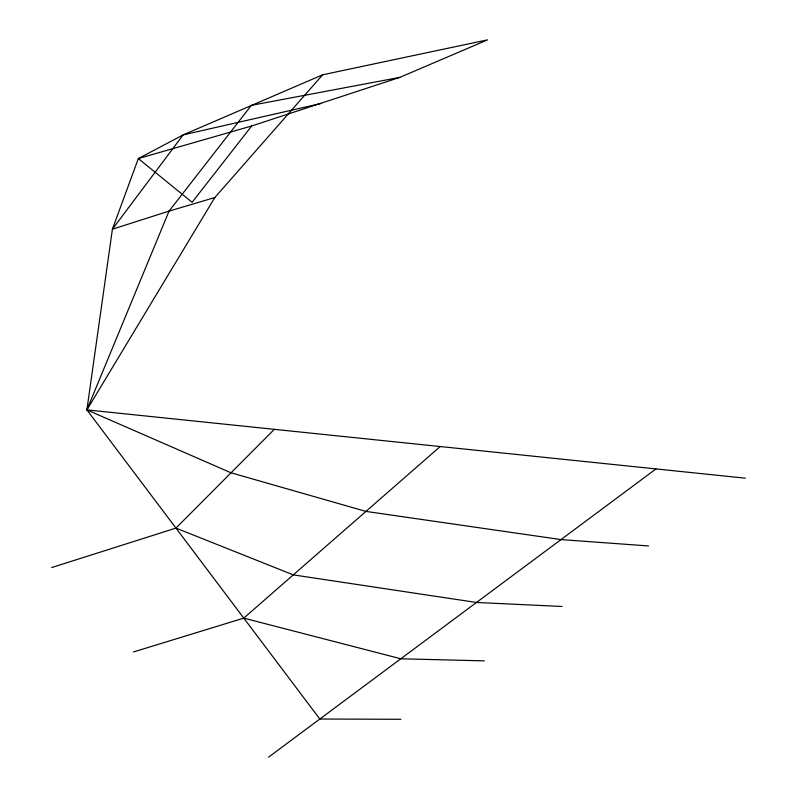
<?xml version="1.0" encoding="UTF-8"?>
<svg xmlns="http://www.w3.org/2000/svg" width="797" height="797" viewBox="0 0 797 797"><rect width="100%" height="100%" fill="white"/><g stroke="black" fill="none" stroke-linecap="round" stroke-linejoin="round"><path stroke-width="1.2" d="M648.539 545.955L560.998 539.589L365.933 511.405L231.04 472.8L86.893 409.887L112.407 229.197L138.339 158.573L251.683 125.986L399.795 77.389L487.585 39.85L322.636 74.798L214.821 197.546L86.893 409.887L319.816 719.033L400.871 719.283M251.683 125.986L192.107 202.289L138.339 158.573L183.141 134.892L322.636 74.798M51.646 567.574L175.948 528.092L274.347 429.334M133.408 651.986L243.782 618.123L440.203 446.539M268.579 757.15L655.981 468.925M214.821 197.546L169.034 211.125L112.407 229.197L183.141 134.892L320.952 103.51M399.795 77.389L251.354 105.334L169.034 211.125L86.893 409.887L745.354 478.19M484.337 660.872L400.801 658.77L243.782 618.123M562.054 606.477L476.486 602.472L293.286 574.876L175.948 528.092"/></g></svg>
